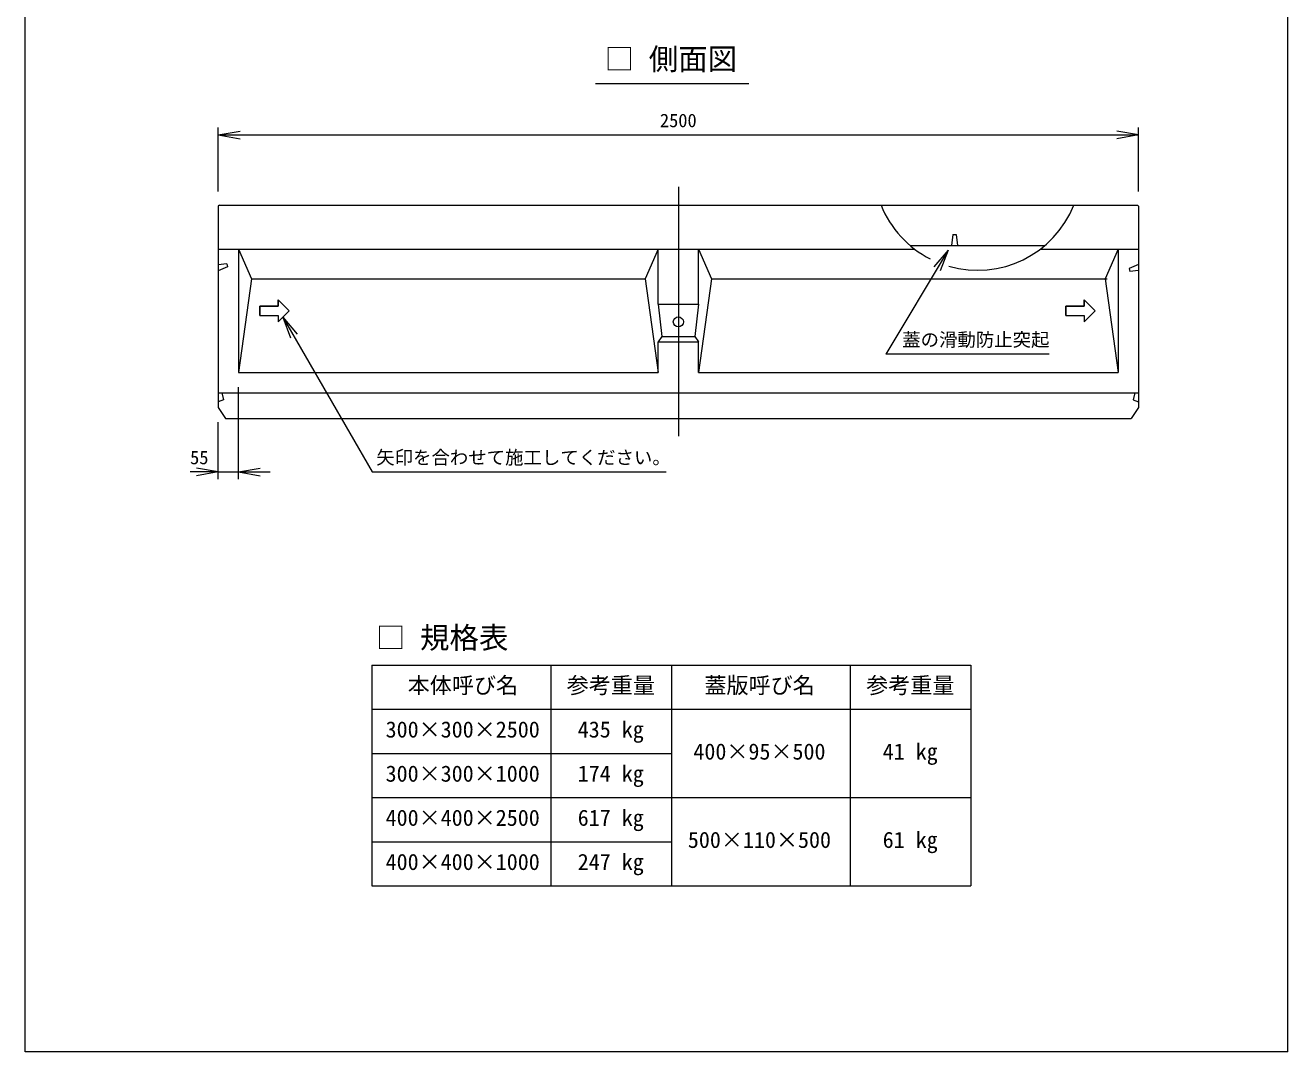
# Model space of a CAD drawing. Units: millimetres on the paper, scale 1:20. Extents: x 56 to 230, y 51 to 323.
# Drawn here: x 58.6 to 230.1, y 50.9 to 190.4 of the extents above; entities that cross this region are included whole.
import ezdxf
from ezdxf.enums import TextEntityAlignment as Align

# ---------------------------------------------------------------- set-up
doc = ezdxf.new("R2010")
doc.units = ezdxf.units.MM
doc.layers.add('1', color=4, linetype='Continuous', lineweight=18)
doc.styles.add('ＭＳ ゴシック-5.0-0.0', font='')
doc.styles.get('ＭＳ ゴシック-5.0-0.0').set_extended_font_data('ＭＳ ゴシック-5.0-0.0')

msp = doc.modelspace()

# ---------------------------------------------------------------- linework, layer by layer
at = {"layer": '1'}
for p, q in [((58.575, 50.937), (58.575, 305.204)), ((230.075, 50.937), (230.075, 305.204)), ((136.049, 182.498), (156.859, 182.498)), ((84.794, 167.837), (84.794, 176.531)), ((84.794, 175.531), (87.748, 176.052)), ((84.794, 175.531), (87.748, 175.01)), ((84.794, 175.531), (209.794, 175.531)), ((209.794, 175.531), (206.84, 176.052)), ((209.794, 175.531), (206.84, 175.01)), ((209.794, 167.837), (209.794, 176.531)), ((147.294, 168.463), (147.294, 134.575)), ((183.945, 159.87), (175.467, 145.741)), ((183.945, 159.87), (181.978, 157.604)), ((183.945, 159.87), (182.871, 157.068)), ((85.95, 158.004), (84.794, 157.884)), ((85.95, 158.004), (86.053, 157.618)), ((209.794, 157.92), (208.535, 157.357)), ((86.053, 157.618), (84.794, 157.055)), ((208.535, 157.357), (208.638, 156.971)), ((209.794, 157.09), (208.638, 156.971)), ((94.422, 151.623), (92.922, 153.123)), ((92.922, 152.248), (92.922, 153.123)), ((203.916, 151.623), (202.416, 153.123)), ((202.416, 152.248), (202.416, 153.123)), ((90.422, 152.248), (92.922, 152.248)), ((90.422, 150.998), (90.422, 152.248)), ((90.422, 150.998), (92.922, 150.998)), ((94.422, 151.623), (92.922, 150.123)), ((92.922, 150.998), (92.922, 150.123)), ((144.544, 152.543), (150.044, 152.543)), ((147.294, 151.611), (147.294, 148.432)), ((199.916, 152.248), (202.416, 152.248)), ((199.916, 150.998), (199.916, 152.248)), ((199.916, 150.998), (202.416, 150.998)), ((203.916, 151.623), (202.416, 150.123)), ((202.416, 150.998), (202.416, 150.123)), ((93.573, 150.774), (94.599, 147.955)), ((93.573, 150.774), (95.502, 148.476)), ((93.573, 150.774), (105.722, 129.732)), ((144.544, 147.431), (150.044, 147.431)), ((197.687, 145.741), (175.467, 145.741)), ((87.544, 128.732), (87.544, 141.237)), ((84.794, 128.732), (84.794, 136.487)), ((84.794, 129.732), (80.971, 129.732)), ((84.794, 129.732), (81.84, 130.253)), ((84.794, 129.732), (81.84, 129.211)), ((84.794, 129.732), (87.544, 129.732)), ((87.544, 129.732), (90.498, 130.253)), ((87.544, 129.732), (90.498, 129.211)), ((87.544, 129.732), (91.85, 129.732)), ((105.722, 129.732), (145.658, 129.732)), ((105.674, 103.478), (187.042, 103.478)), ((105.674, 103.478), (105.674, 73.478)), ((129.959, 103.478), (129.959, 73.478)), ((146.351, 103.478), (146.351, 73.478)), ((170.637, 103.478), (170.637, 73.478)), ((187.029, 103.478), (187.029, 73.478)), ((105.674, 97.478), (187.029, 97.478)), ((105.674, 91.478), (146.351, 91.478)), ((105.674, 85.478), (187.029, 85.478)), ((105.674, 79.478), (146.351, 79.478)), ((105.674, 73.478), (187.029, 73.478)), ((230.075, 50.937), (58.575, 50.937))]:
    msp.add_line(p, q, dxfattribs=at)
at = {"layer": '1', "color": 2}
for p, q in [((84.944, 165.987), (84.794, 165.837)), ((84.794, 165.837), (84.794, 138.487)), ((84.944, 165.987), (209.644, 165.987)), ((209.644, 165.987), (209.794, 165.837)), ((209.794, 165.837), (209.794, 138.487)), ((184.561, 161.987), (184.394, 160.487)), ((184.561, 161.987), (185.027, 161.987)), ((185.027, 161.987), (185.194, 160.487)), ((84.794, 159.987), (179.425, 159.987)), ((87.544, 159.987), (87.544, 143.237)), ((87.544, 159.987), (89.294, 155.987)), ((144.544, 159.987), (142.794, 155.987)), ((144.544, 152.543), (144.544, 159.987)), ((150.044, 159.987), (151.794, 155.987)), ((150.044, 152.543), (150.044, 159.987)), ((178.801, 160.487), (197.049, 160.487)), ((196.425, 159.987), (209.794, 159.987)), ((207.044, 159.987), (205.294, 155.987)), ((207.044, 159.987), (207.044, 143.237)), ((89.294, 155.987), (87.544, 143.237)), ((89.294, 155.987), (142.794, 155.987)), ((142.794, 155.987), (144.544, 143.237)), ((151.794, 155.987), (150.044, 143.237)), ((151.794, 155.987), (205.544, 155.987)), ((205.294, 155.987), (207.044, 143.237)), ((94.422, 151.623), (92.922, 153.123)), ((92.922, 153.123), (92.922, 152.248)), ((203.916, 151.623), (202.416, 153.123)), ((202.416, 153.123), (202.416, 152.248)), ((92.922, 152.248), (90.422, 152.248)), ((90.422, 152.248), (90.422, 150.998)), ((90.422, 150.998), (92.922, 150.998)), ((92.922, 150.123), (94.422, 151.623)), ((92.922, 150.998), (92.922, 150.123)), ((144.544, 152.543), (145.044, 148.118)), ((150.044, 152.543), (149.544, 148.118)), ((202.416, 152.248), (199.916, 152.248)), ((199.916, 152.248), (199.916, 150.998)), ((199.916, 150.998), (202.416, 150.998)), ((202.416, 150.123), (203.916, 151.623)), ((202.416, 150.998), (202.416, 150.123)), ((145.044, 148.118), (144.544, 147.431)), ((145.044, 148.118), (149.544, 148.118)), ((149.544, 148.118), (150.044, 147.431)), ((144.544, 143.237), (144.544, 147.431)), ((150.044, 143.237), (150.044, 147.431)), ((87.544, 143.237), (144.544, 143.237)), ((150.044, 143.237), (207.044, 143.237)), ((84.794, 140.487), (209.794, 140.487)), ((85.494, 139.537), (84.794, 139.237)), ((85.294, 140.487), (85.494, 139.537)), ((209.294, 140.487), (209.094, 139.537)), ((209.094, 139.537), (209.794, 139.237)), ((84.794, 138.487), (85.794, 136.987)), ((209.794, 138.487), (208.794, 136.987)), ((85.794, 136.987), (208.794, 136.987))]:
    msp.add_line(p, q, dxfattribs=at)
msp.add_circle((147.294, 150.118), 0.687, dxfattribs=at)
at = {"layer": '1'}
for start, end in [(201.88911, 243.00529), (254.02845, 338.11089)]:
    msp.add_arc((187.925, 171.247), 14.107, start, end, dxfattribs=at)

# ---------------------------------------------------------------- texts
at = {"layer": '1', "color": 7, "style": 'ＭＳ ゴシック-5.0-0.0'}
for s, height, p in [('□ 側面図', 2.933, (137.281, 183.496)), ('2500', 1.833, (144.794, 176.031)), ('蓋の滑動防止突起', 1.833, (177.704, 146.241)), ('55', 1.833, (80.971, 130.232)), ('矢印を合わせて施工してください。', 1.833, (106.256, 130.232)), ('□ 規格表', 2.933, (106.207, 104.857)), ('本体呼び名', 2.199, (110.526, 98.978)), ('参考重量', 2.199, (132.122, 98.978)), ('蓋版呼び名', 2.199, (150.833, 98.978)), ('参考重量', 2.199, (172.8, 98.978)), ('300×300×2500', 2.199, (107.526, 92.978)), ('435 kg', 2.199, (133.622, 92.978)), ('400×95×500', 2.199, (149.333, 89.978)), ('41 kg', 2.199, (175.05, 89.978)), ('300×300×1000', 2.199, (107.526, 86.978)), ('174 kg', 2.199, (133.622, 86.978)), ('400×400×2500', 2.199, (107.526, 80.978)), ('617 kg', 2.199, (133.622, 80.978)), ('500×110×500', 2.199, (148.583, 77.978)), ('61 kg', 2.199, (175.05, 77.978)), ('400×400×1000', 2.199, (107.526, 74.978)), ('247 kg', 2.199, (133.622, 74.978))]:
    msp.add_text(s, height=height, dxfattribs=at).set_placement(p, align=Align.BOTTOM_LEFT)

doc.saveas('drawing.dxf')
